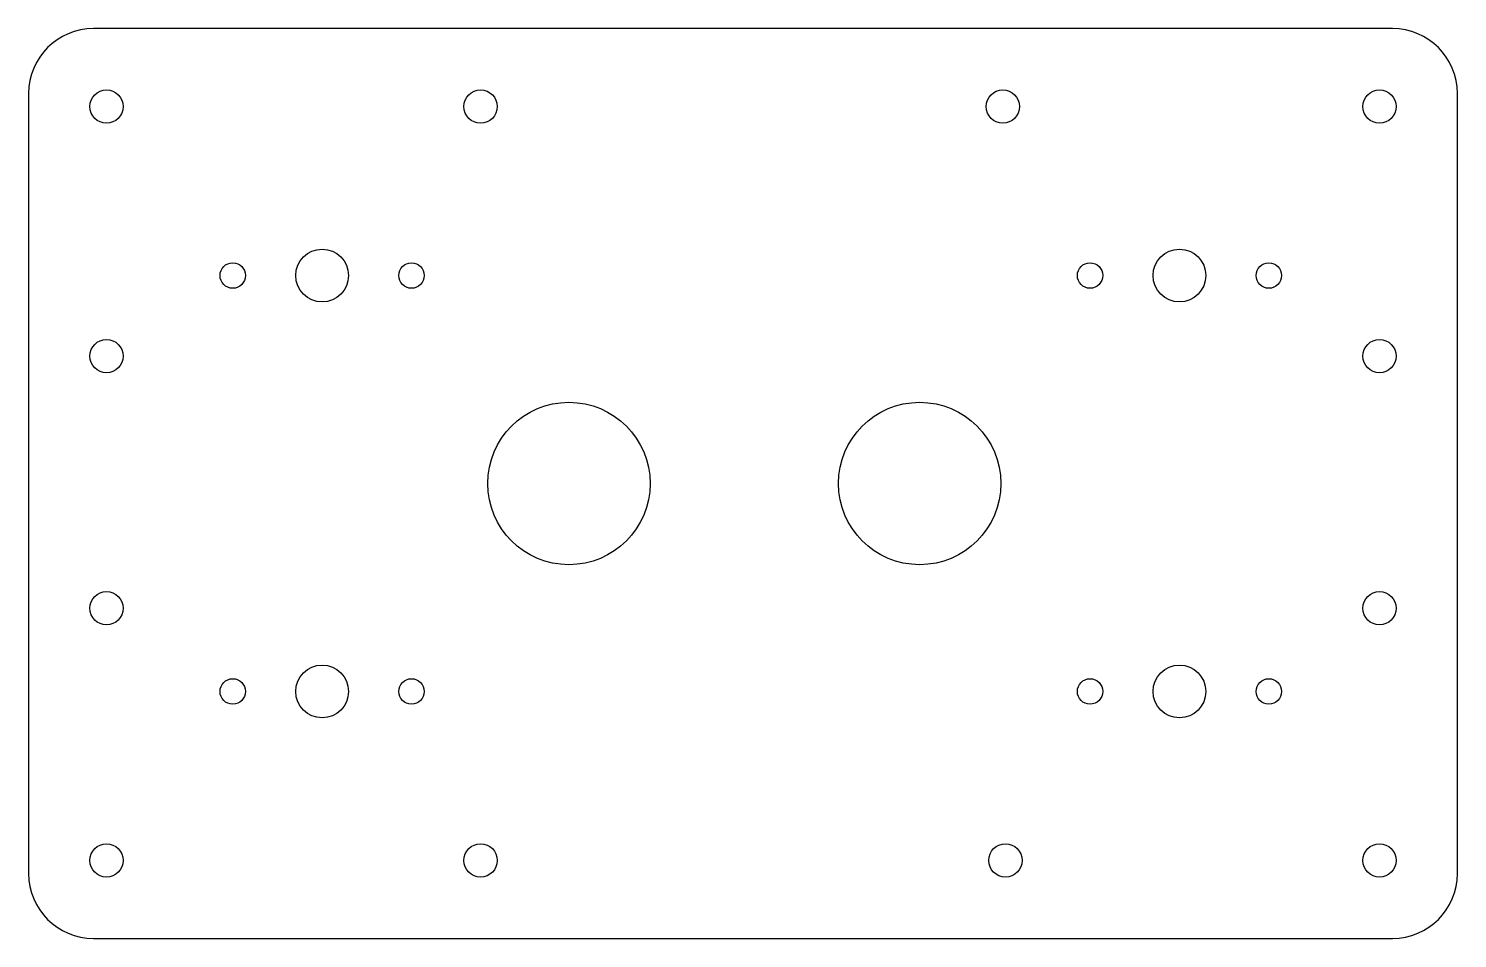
# Model space of a CAD drawing. Header units: metres. Extents: x 0 to 5.5, y 0 to 3.5.
import ezdxf

# ---------------------------------------------------------------- set-up
doc = ezdxf.new("R2010")
doc.units = ezdxf.units.M

msp = doc.modelspace()

# ---------------------------------------------------------------- linework, layer by layer
for p, q in [((5.25, 3.5), (0.25, 3.5)), ((0, 3.25), (0, 0.25)), ((5.5, 0.25), (5.5, 3.25)), ((0.25, 0), (5.25, 0))]:
    msp.add_line(p, q)
for centre, radius in [((0.3, 3.2), 0.064), ((1.74, 3.2), 0.064), ((3.75, 3.2), 0.064), ((5.2, 3.2), 0.064), ((1.13, 2.55), 0.1015), ((4.43, 2.55), 0.1015), ((0.786, 2.55), 0.049), ((1.474, 2.55), 0.049), ((4.086, 2.55), 0.049), ((4.774, 2.55), 0.049), ((0.3, 2.24), 0.064), ((5.2, 2.24), 0.064), ((2.08, 1.75), 0.3125), ((3.43, 1.75), 0.3125), ((0.3, 1.27), 0.064), ((5.2, 1.27), 0.064), ((1.13, 0.95), 0.1015), ((4.43, 0.95), 0.1015), ((0.786, 0.95), 0.049), ((1.474, 0.95), 0.049), ((4.086, 0.95), 0.049), ((4.774, 0.95), 0.049), ((0.3, 0.3), 0.064), ((1.74, 0.3), 0.064), ((3.76, 0.3), 0.064), ((5.2, 0.3), 0.064)]:
    msp.add_circle(centre, radius)
for centre, start, end in [((0.25, 3.25), 90, 180), ((5.25, 3.25), 0, 90), ((0.25, 0.25), 180, 270), ((5.25, 0.25), 270, 360)]:
    msp.add_arc(centre, 0.25, start, end)

doc.saveas('drawing.dxf')
